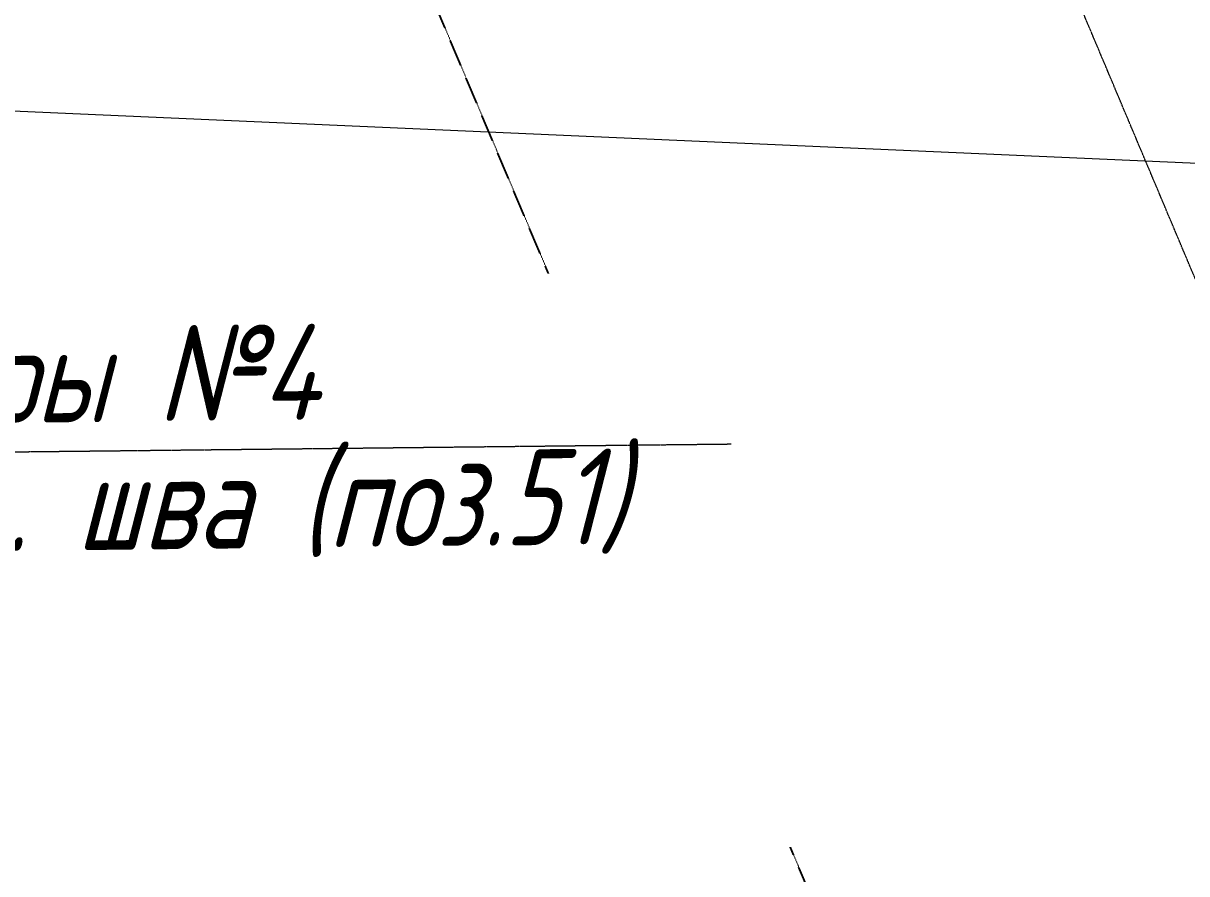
# Model space of a CAD drawing. Header units: millimetres. Extents: x 265754 to 14267433, y -6145605 to 2433772.
# Drawn here: x 7979830 to 7985903, y -587681 to -583242 of the extents above; entities that cross this region are included whole.
import ezdxf
from ezdxf import colors
from ezdxf.entities.mleader import LeaderData, LeaderLine
from ezdxf.math import Vec2, Vec3

# ---------------------------------------------------------------- set-up
doc = ezdxf.new("R2010")
doc.units = ezdxf.units.MM
for name, pattern in [('невидимая', [9.524999999999999, 6.35, -3.175]), ('осевая', [2, 1.25, -0.25, 0.25, -0.25]), ('осеваяX2', [4, 2.5, -0.5, 0.5, -0.5])]:
    doc.linetypes.add(name, pattern=pattern)
for name, color, linetype, lineweight in [('Выноски', 3, 'Continuous', 15), ('ИС_Мвн', 3, 'Continuous', 18), ('ИС_Ось', 3, 'осевая', 18), ('ИС_РЗМ', 3, 'Continuous', 18), ('МДП_Ось', 1, 'осеваяX2', 30)]:
    doc.layers.add(name, color=color, linetype=linetype, lineweight=lineweight)
doc.layers.add('ИС_Невидимая', color=4, linetype='невидимая')
doc.styles.add('0', font='isocpeur.ttf', dxfattribs={"width": 0.8, "oblique": 15})
doc.styles.add('ISOCPEUR', font='isocpeur.ttf', dxfattribs={"width": 0.8, "oblique": 15, "height": 2.5})
doc.dimstyles.new('М200', dxfattribs={"dimscale": 200, "dimtxt": 2.5, "dimasz": 2, "dimexe": 1, "dimexo": 1, "dimgap": 0.8, "dimtad": 1, "dimdec": 0, "dimzin": 0, "dimdsep": 46, "dimtxsty": '0', "dimblk": 'OBLIQUE', "dimcen": 0.09, "dimdle": 1, "dimclrd": 256, "dimclre": 256, "dimclrt": 256, "dimadec": 4, "dimazin": 0, "dimtfac": 1, "dimtdec": 0, "dimtmove": 1, "dimatfit": 2, "dimfxl": 1, "dimtolj": 1, "dimtzin": 0, "dimlwd": -1, "dimarcsym": 0})

# ---------------------------------------------------------------- blocks, each defined once
blk = doc.blocks.new('_None')
blk = doc.blocks.new('_OBLIQUE')
at = {"color": 0, "linetype": 'ByBlock', "lineweight": -2}
blk.add_line((0.5000000000000001, 0.4999999999999999), (-0.5000000000000001, -0.4999999999999999), dxfattribs=at)
blk = doc.blocks.new('*D1671')
at = {"layer": 'Defpoints', "color": 0, "transparency": 16777216}
for p in [(101746.0861599969, 210.5359813041869), (130917.5972257613, -1079.015157260765), (130835.9575663901, -2925.822279156288)]:
    blk.add_point(p, dxfattribs=at)
at = {"layer": 'ИС_РЗМ', "transparency": 16777216}
for p, q in [((101737.253617952, 10.73111099061498), (101655.6139585808, -1836.0760109049)), ((130908.7646837163, -1278.820027574344), (130827.1250243452, -3125.627149469859)), ((101464.6416303122, -1627.438598546356), (131035.7624367037, -2934.654821201256))]:
    blk.add_line(p, q, dxfattribs=at)
at = {"layer": 'ИС_РЗМ', "transparency": 16777216, "xscale": 400, "yscale": 400, "zscale": 400}
for p, rotation in [((101664.4465006258, -1636.271140591326), 177.4688398645631), ((130835.9575663901, -2925.822279156285), 357.4688398645631)]:
    blk.add_blockref('_OBLIQUE', p, dxfattribs=dict(at, rotation=rotation))
at = {"layer": 'ИС_РЗМ', "transparency": 16777216, "insert": (116266.7630498423, -1906.412578035859), "char_height": 500, "attachment_point": 5, "rotation": 357.4688398645631, "style": '0'}
blk.add_mtext('\\A1;29200', dxfattribs=at)
blk = doc.blocks.new('План Узловая')
at = {"layer": 'ИС_Невидимая', "ltscale": 0.2}
blk.add_lwpolyline([(110142.0331950188, -8648.107031822205), (98588.50289416313, 18762.08977270126)], dxfattribs=at)
at = {"layer": 'ИС_Ось', "ltscale": 0.08, "flags": 128}
blk.add_lwpolyline([(112895.6563242674, -7199.707800745964), (102379.9046738148, 17748.40890282393)], dxfattribs=at)
at = {"layer": 'Выноски'}
ml = blk.add_multileader_mtext('Standard', dxfattribs=at)
ml.set_content('Металлическое барьерное ограждение', color=256, style='ISOCPEUR')
ml.set_leader_properties(color=256)
ml.set_arrow_properties(name='NONE')
ml.build(insert=Vec2(0, 0))
ml.multileader.update_dxf_attribs({"text_left_attachment_type": 6, "text_right_attachment_type": 6, "dogleg_length": 2, "arrow_head_size": 500, "scale": 200})
ctx = ml.context
ctx.base_point, ctx.scale, ctx.char_height, ctx.arrow_head_size, ctx.landing_gap_size, ctx.plane_origin, ctx.plane_x_axis, ctx.plane_y_axis = Vec3(11405.32098464839, -1045.000205874447), 200, 500, 500, 125, Vec3(11962.09887909889, 7253.385015964508), Vec3(1, 2.842170943040402e-15), Vec3(-2.842170943040402e-15, 1)
ctx.left_attachment, ctx.right_attachment, ctx.text_align_type = 6, 6, 1
notes = []
notes.append((ctx, [(1, (1, 1, 0), (18409.29558086395, -1045.000205874443), (-1, -5.684341886080802e-16), 100, [(0, [(19055.44950437546, -2159.743557214737)], 0, [])])]))
ctx.mtext.insert, ctx.mtext.text_direction, ctx.mtext.rotation, ctx.mtext.width, ctx.mtext.alignment, ctx.mtext.flow_direction = Vec3(14857.30828285217, -395.0002059936523), Vec3(1, 2.842170943040402e-15), 2.842170943040402e-15, 7049.42080516668, 2, 5
ctx.mtext.has_bg_fill, ctx.mtext.bg_color, ctx.mtext.bg_scale_factor, ctx.mtext.bg_transparency, ctx.mtext.use_window_bg_color = 1, -1023410167, 1.5, 0, 1
ml = blk.add_multileader_mtext('Standard', dxfattribs=at)
ml.set_content('Габарит приближения ОАО "РЖД"', color=256, style='ISOCPEUR')
ml.set_leader_properties(color=256)
ml.set_arrow_properties(name='NONE')
ml.build(insert=Vec2(0, 0))
ml.multileader.update_dxf_attribs({"text_left_attachment_type": 6, "text_right_attachment_type": 6, "dogleg_length": 2, "arrow_head_size": 300, "scale": 200})
ctx = ml.context
ctx.base_point, ctx.scale, ctx.char_height, ctx.arrow_head_size, ctx.landing_gap_size, ctx.plane_origin, ctx.plane_x_axis, ctx.plane_y_axis = Vec3(101662.7441057431, -4562.479831993582), 200, 500, 300, 125, Vec3(97940.96292948723, -283.7268282175064), Vec3(1, 2.842170943040402e-15), Vec3(-2.842170943040402e-15, 1)
ctx.left_attachment, ctx.right_attachment = 6, 6
notes.append((ctx, [(1, (1, 1, 0), (107586.7187019587, -4562.47983199358), (-1, -2.842170943040401e-16), 100, [(0, [(108264.5783550739, -4193.935423493385)], 0, [])])]))
ctx.mtext.insert, ctx.mtext.text_direction, ctx.mtext.rotation, ctx.mtext.width, ctx.mtext.flow_direction = Vec3(101787.7441056967, -3962.479832291603), Vec3(1, 2.842170943040402e-15), 2.842170943040402e-15, 5939.542017434016, 5
ctx.mtext.has_bg_fill, ctx.mtext.bg_color, ctx.mtext.bg_scale_factor, ctx.mtext.bg_transparency, ctx.mtext.use_window_bg_color = 1, -1023410167, 1.5, 0, 1
for ctx, leaders in notes:
    for number, flags, end, landing, length, lines in leaders:
        leader = LeaderData()
        leader.index, (leader.has_last_leader_line, leader.has_dogleg_vector, leader.attachment_direction) = number, flags
        leader.last_leader_point, leader.dogleg_vector, leader.dogleg_length = Vec3(end), Vec3(landing), length
        for number, points, colour, breaks in lines:
            line = LeaderLine()
            line.index, line.vertices, line.color, line.breaks = number, Vec3.list(points), colors.encode_raw_color(colour), breaks
            leader.lines.append(line)
        ctx.leaders.append(leader)
ml = blk.add_multileader_mtext('Standard', dxfattribs=at)
ml.set_content('Ось опоры №3\\PПК 1+97,65', color=256, style='ISOCPEUR')
ml.set_leader_properties(color=256)
ml.set_arrow_properties(name='NONE')
ml.build(insert=Vec2(0, 0))
ml.multileader.update_dxf_attribs({"text_left_attachment_type": 6, "text_right_attachment_type": 6, "dogleg_length": 2, "arrow_head_size": 300, "scale": 200})
ctx = ml.context
ctx.base_point, ctx.scale, ctx.char_height, ctx.arrow_head_size, ctx.landing_gap_size, ctx.plane_origin, ctx.plane_x_axis, ctx.plane_y_axis = Vec3(63331.346092913, -4633.585984528066), 200, 500, 300, 125, Vec3(58718.4761068821, 1285.659215271473), Vec3(1, 2.842170943040402e-15), Vec3(-2.842170943040402e-15, 1)
ctx.left_attachment, ctx.right_attachment = 6, 6
notes = []
notes.append((ctx, [(1, (1, 1, 0), (67389.29528534412, -4633.585984528065), (-1, -2.842170943040401e-16), 100, [(0, [(68497.43448901176, -3749.276166558266)], 0, [])])]))
ctx.mtext.insert, ctx.mtext.text_direction, ctx.mtext.rotation, ctx.mtext.width, ctx.mtext.flow_direction = Vec3(63590.32068872452, -4033.585984230042), Vec3(1, 2.842170943040402e-15), 2.842170943040402e-15, 4212.965269783731, 5
ctx.mtext.has_bg_fill, ctx.mtext.bg_color, ctx.mtext.bg_scale_factor, ctx.mtext.bg_transparency, ctx.mtext.use_window_bg_color = 1, -1023410167, 1.5, 0, 1
for ctx, leaders in notes:
    for number, flags, end, landing, length, lines in leaders:
        leader = LeaderData()
        leader.index, (leader.has_last_leader_line, leader.has_dogleg_vector, leader.attachment_direction) = number, flags
        leader.last_leader_point, leader.dogleg_vector, leader.dogleg_length = Vec3(end), Vec3(landing), length
        for number, points, colour, breaks in lines:
            line = LeaderLine()
            line.index, line.vertices, line.color, line.breaks = number, Vec3.list(points), colors.encode_raw_color(colour), breaks
            leader.lines.append(line)
        ctx.leaders.append(leader)
ml = blk.add_multileader_mtext('Standard', dxfattribs=at)
ml.set_content('Ось опоры №4\\PПК 2+30,72', color=256, style='ISOCPEUR')
ml.set_leader_properties(color=256)
ml.set_arrow_properties(name='NONE')
ml.build(insert=Vec2(0, 0))
ml.multileader.update_dxf_attribs({"text_left_attachment_type": 6, "text_right_attachment_type": 6, "dogleg_length": 2, "arrow_head_size": 300, "scale": 200})
ctx = ml.context
ctx.base_point, ctx.scale, ctx.char_height, ctx.arrow_head_size, ctx.landing_gap_size, ctx.plane_origin, ctx.plane_x_axis, ctx.plane_y_axis = Vec3(96372.75863680587, -3917.326990127564), 200, 500, 300, 125, Vec3(91542.78431558609, 2012.630561709404), Vec3(1, 2.842170943040402e-15), Vec3(-2.842170943040402e-15, 1)
ctx.left_attachment, ctx.right_attachment = 6, 6
notes = []
notes.append((ctx, [(1, (1, 1, 0), (100470.707829237, -3917.326990127563), (-1, -2.842170943040401e-16), 100, [(0, [(101420.9420717955, -2988.186381816864)], 0, [])])]))
ctx.mtext.insert, ctx.mtext.text_direction, ctx.mtext.rotation, ctx.mtext.width, ctx.mtext.flow_direction = Vec3(96631.73323309422, -3317.326990067959), Vec3(1, 2.842170943040402e-15), 2.842170943040402e-15, 4212.965269783731, 5
ctx.mtext.has_bg_fill, ctx.mtext.bg_color, ctx.mtext.bg_scale_factor, ctx.mtext.bg_transparency, ctx.mtext.use_window_bg_color = 1, -1023410167, 1.5, 0, 1
for ctx, leaders in notes:
    for number, flags, end, landing, length, lines in leaders:
        leader = LeaderData()
        leader.index, (leader.has_last_leader_line, leader.has_dogleg_vector, leader.attachment_direction) = number, flags
        leader.last_leader_point, leader.dogleg_vector, leader.dogleg_length = Vec3(end), Vec3(landing), length
        for number, points, colour, breaks in lines:
            line = LeaderLine()
            line.index, line.vertices, line.color, line.breaks = number, Vec3.list(points), colors.encode_raw_color(colour), breaks
            leader.lines.append(line)
        ctx.leaders.append(leader)
at = {"layer": 'ИС_РЗМ'}
dim = blk.add_aligned_dim(p1=(101746.0861599969, 210.5359813041869), p2=(130917.5972257612, -1079.015157260757), distance=-1848.6107160422619, dimstyle='М200', dxfattribs=at)
dim.commit()
dim.dimension.update_dxf_attribs({"geometry": '*D1671', "text_midpoint": (116266.7630498423, -1906.412578035852)})
at = {"layer": 'ИС_Мвн'}
ml = blk.add_multileader_mtext('Standard', dxfattribs=at)
ml.set_content('\\pxsm0.8;Ось опоры №4 \\PОсь деф. шва (поз.{\\C6;51})', color=256, style='0')
ml.set_leader_properties(color=256)
ml.build(insert=Vec2(0, 0))
ml.multileader.update_dxf_attribs({"text_left_attachment_type": 6, "text_right_attachment_type": 6, "dogleg_length": 0.5, "arrow_head_size": 0, "scale": 200})
ctx = ml.context
ctx.base_point, ctx.scale, ctx.char_height, ctx.arrow_head_size, ctx.landing_gap_size, ctx.plane_origin, ctx.plane_x_axis, ctx.plane_y_axis = Vec3(102578.6487492795, -3579.342836130042), 200, 500, 0, 200, Vec3(101782.0994192431, -2823.435359277239), Vec3(0.9999397246927637, 0.01097938893382083), Vec3(-0.01097938893382083, 0.9999397246927637)
ctx.left_attachment, ctx.right_attachment = 6, 6
notes = []
notes.append((ctx, [(0, (1, 1, 0), (102478.6547768103, -3580.440775023424), (0.9999397246927636, 0.01097938893382071), 100.0000000000001, [(0, [(101296.7760485319, -2478.170494525286)], 0, [])])]))
ctx.mtext.insert, ctx.mtext.text_direction, ctx.mtext.rotation, ctx.mtext.flow_direction = Vec3(102771.5000914112, -2927.186137293), Vec3(0.9999397246927637, 0.01097938893382083), 0.01097960953448664, 5
ctx.mtext.has_bg_fill, ctx.mtext.bg_color, ctx.mtext.bg_scale_factor, ctx.mtext.bg_transparency, ctx.mtext.use_window_bg_color = 1, -1027028792, 1.5, 0, 1
for ctx, leaders in notes:
    for number, flags, end, landing, length, lines in leaders:
        leader = LeaderData()
        leader.index, (leader.has_last_leader_line, leader.has_dogleg_vector, leader.attachment_direction) = number, flags
        leader.last_leader_point, leader.dogleg_vector, leader.dogleg_length = Vec3(end), Vec3(landing), length
        for number, points, colour, breaks in lines:
            line = LeaderLine()
            line.index, line.vertices, line.color, line.breaks = number, Vec3.list(points), colors.encode_raw_color(colour), breaks
            leader.lines.append(line)
        ctx.leaders.append(leader)

msp = doc.modelspace()

# ---------------------------------------------------------------- linework, layer by layer
at = {"layer": 'МДП_Ось', "ltscale": 2, "flags": 128}
msp.add_lwpolyline([(7745001.622699816, -606987.3469548997), (7877975.671842371, -587702.7335560843, -0.06236864998936663), (8025524.211227013, -584833.2387762343), (8060311.475020278, -588503.9777840906, -0.0006835939129815154), (8064647.963750044, -588965.5561574565, -0.002050784183666228), (8068945.643088955, -589446.7901154931, -0.003417982021346858), (8073204.399857371, -589970.8896179863, -0.004785192664712039), (8077420.644997051, -590560.1262297122, -0.006152421236038395), (8081589.752520454, -591236.0556705497, -0.007519673090428431), (8085705.731220321, -592019.4194436958, -0.008886952884495635), (8089760.919793394, -592930.0107675658, -0.01025426574051334), (8093745.70991659, -593986.4974771752, -0.1601430922746664), (8142194.979459252, -626971.5817866789, -0.01025426574051415), (8144637.041831215, -630289.4051171495, -0.008886952884495121), (8146970.882747749, -633728.4336899827, -0.007519673090428205), (8149208.639948982, -637270.6621142833, -0.006152421236037823), (8151365.919931679, -640901.7062184649, -0.004785192664712769), (8153459.823713378, -644608.3880003749, -0.00341798202134681), (8155508.710338524, -648378.5011396599, -0.002050784183666321), (8157531.985006155, -652200.5416261018, -0.0006835937965662914), (8159549.905348123, -656063.4096177267), (8172520.91966569, -680948.8287192169, 0.0006835937965662252), (8174553.117740954, -684839.0214153061, 0.002050784183666108), (8176623.59852187, -688750.2359926797, 0.003417982021346811), (8178752.782435458, -692668.1024814572, 0.004785192664712574), (8180962.479983674, -696579.7653368373, 0.006152421236038173), (8183274.365135632, -700471.0344437187, 0.007519673090428224), (8185709.706786371, -704326.0265821889, 0.00888695288449564), (8188289.053534934, -708126.8199892087, 0.0102542657405136), (8191031.862540027, -711853.1321932863, 0.2138723582029365), (8267493.159041332, -753023.1565758577, 0.01025426574051386), (8272116.728784582, -753261.7887793385, 0.008886952884493567), (8276709.695529633, -753322.7527808128, 0.007519673090428079), (8281268.633540709, -753233.6600732633, 0.00615242123603774), (8285789.893270246, -753021.5313026065, 0.004785192664712645), (8290271.923544791, -752712.866213354, 0.003417982021346183), (8294714.809639372, -752333.570654759, 0.00205078418366582), (8299119.826125621, -751908.9297692239, 0.0006835938547737791), (8303489.006009336, -751463.6145561301), (8316855.875787281, -750088.9270818072)], format="xyb", dxfattribs=at)

# ---------------------------------------------------------------- next in the draw order: block references
at = {"layer": 'ИС_Ось', "color": 4, "ltscale": 0.05}
msp.add_blockref('План Узловая', (7874968.788125941, -581924.4700561167), dxfattribs=at)

doc.saveas('drawing.dxf')
